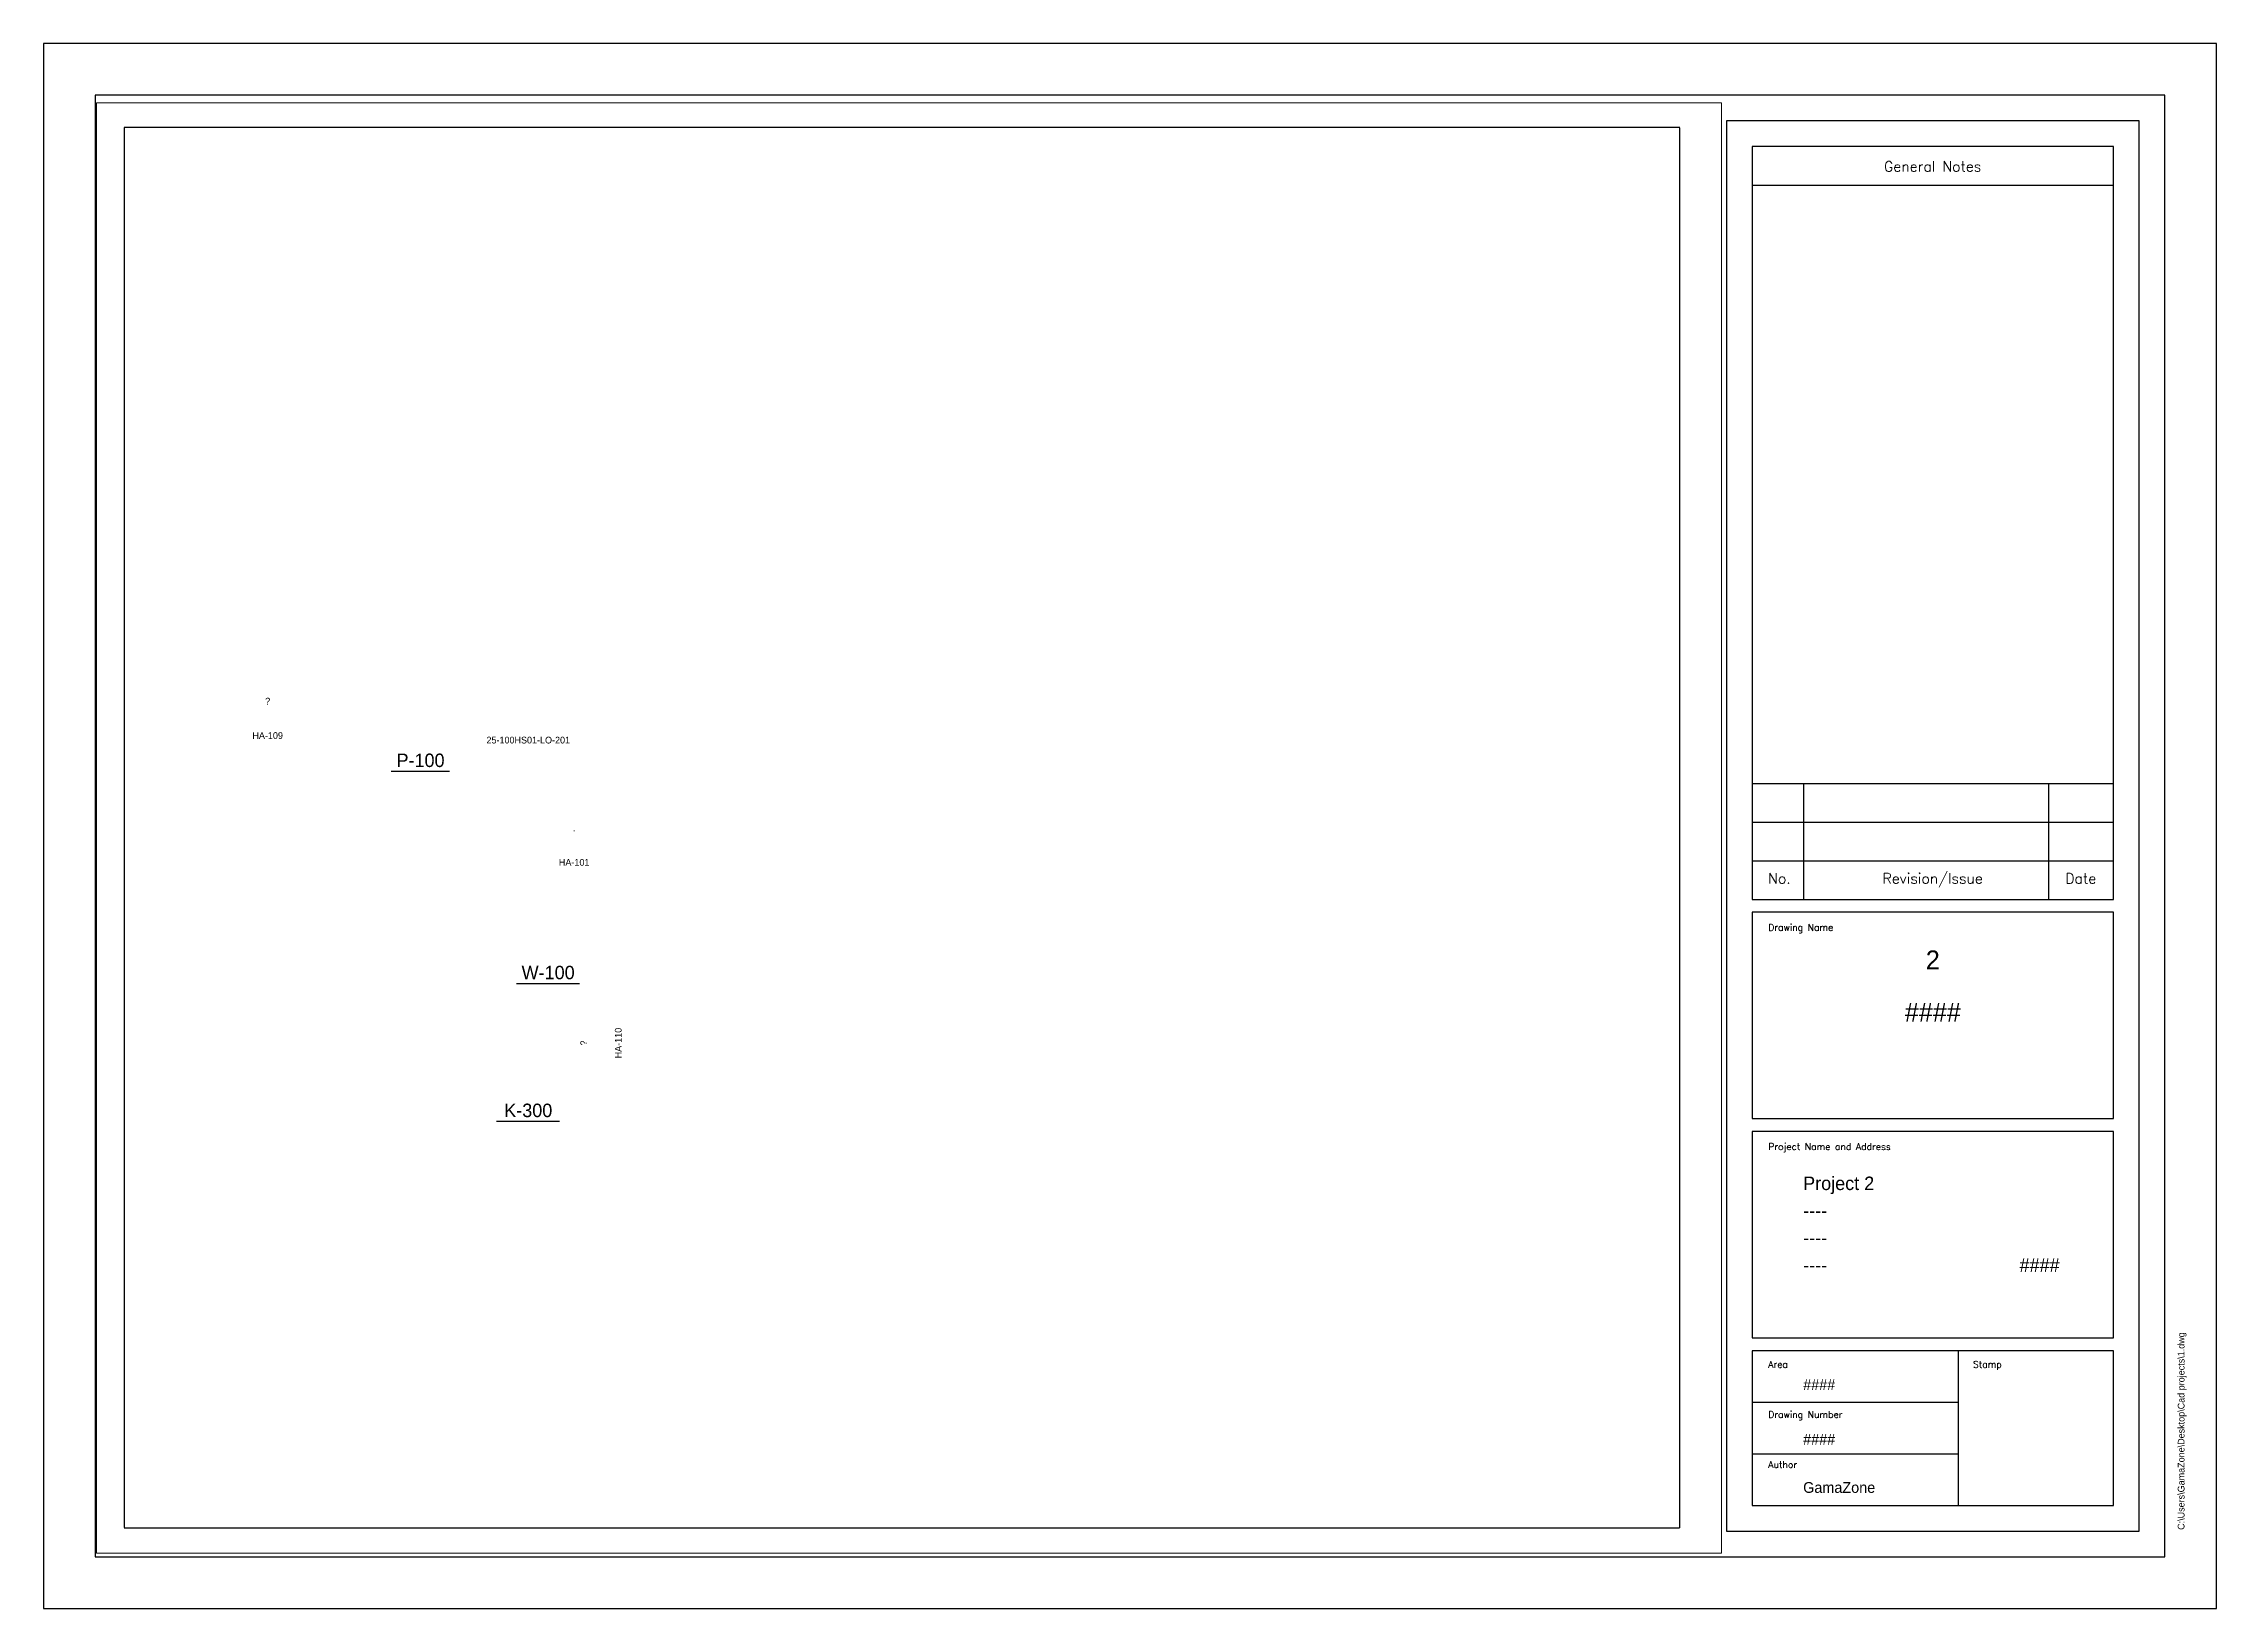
# Paper-space layout 'PID ISO A1 Title Block' of a CAD drawing. Header units: millimetres. Extents: x 0 to 807, y 0 to 581.
# The model-space entities are those that its viewports show. They can reach past a viewport. Long polylines and large blocks are cut down to what shows.
import ezdxf
from ezdxf.enums import TextEntityAlignment as Align

# ---------------------------------------------------------------- set-up
doc = ezdxf.new("R2010")
doc.units = ezdxf.units.MM
doc.linetypes.add('HIDDEN2', pattern=[0.1875, 0.125, -0.0625])
doc.layers.add('no plot', color=41, linetype='HIDDEN2', plot=False)
doc.layers.add('Text', color=7, linetype='Continuous')
doc.layers.add('Title Block', color=7, linetype='Continuous')
doc.styles.add('Roman', font='romans')

# ---------------------------------------------------------------- blocks, each defined once
blk = doc.blocks.new('PID ISO A1 titleblock')
for p, q in [((806.83, 581.21), (0, 581.21)), ((0, 581.21), (0, 0)), ((806.83, 0), (806.83, 581.21)), ((787.68, 562.06), (19.15, 562.06)), ((19.15, 562.06), (19.15, 19.15)), ((787.68, 19.15), (787.68, 562.06)), ((778.1, 552.48), (624.89, 552.48)), ((624.89, 552.48), (624.89, 28.73)), ((778.1, 28.73), (778.1, 552.48)), ((768.52, 542.91), (634.46, 542.91)), ((634.46, 542.91), (634.46, 263.33)), ((768.52, 263.33), (768.52, 542.91)), ((634.46, 528.54), (768.52, 528.54)), ((634.46, 306.43), (768.52, 306.43)), ((653.61, 263.33), (653.61, 306.43)), ((744.58, 263.33), (744.58, 306.43)), ((634.46, 292.06), (768.52, 292.06)), ((634.46, 277.7), (768.52, 277.7)), ((634.46, 263.33), (768.52, 263.33)), ((768.52, 258.55), (634.46, 258.55)), ((634.46, 258.55), (634.46, 181.94)), ((768.52, 181.94), (768.52, 258.55)), ((634.46, 181.94), (768.52, 181.94)), ((768.52, 177.15), (634.46, 177.15)), ((634.46, 177.15), (634.46, 100.55)), ((768.52, 100.55), (768.52, 177.15)), ((634.46, 100.55), (768.52, 100.55)), ((768.52, 95.76), (634.46, 95.76)), ((634.46, 95.76), (634.46, 38.3)), ((711.07, 38.3), (711.07, 95.76)), ((768.52, 38.3), (768.52, 95.76)), ((634.46, 76.61), (711.07, 76.61)), ((634.46, 57.45), (711.07, 57.45)), ((634.46, 38.3), (768.52, 38.3)), ((624.89, 28.73), (778.1, 28.73)), ((19.15, 19.15), (787.68, 19.15)), ((0, 0), (806.83, 0))]:
    blk.add_line(p, q)
at = {"style": 'Roman'}
for s, height, p in [('General Notes', 3.8303, (701.43, 535.55)), ('No.', 3.83, (644.56, 271.13)), ('Revision/Issue', 3.8303, (701.43, 271.13)), ('Date', 3.83, (756.41, 271.13))]:
    blk.add_text(s, height=height, dxfattribs=at).set_placement(p, align=Align.MIDDLE_CENTER)
for s, height, p in [('Drawing Name', 2.4897, (640.42, 251.69)), ('Project Name and Address', 2.4897, (640.42, 170.3)), ('Area', 2.49, (640.42, 89.42)), ('Stamp', 2.49, (716.43, 89.42)), ('Drawing Number', 2.4897, (640.42, 70.82)), ('Author', 2.49, (640.42, 52.21))]:
    blk.add_text(s, height=height, dxfattribs=at).set_placement(p)
blk = doc.blocks.new('Valve Label_block')
at = {"color": 0, "linetype": 'ByBlock', "lineweight": -2}
blk.add_attdef('#(TargetObject.Size)', text='', height=2.5, dxfattribs=at).set_placement((0, 4.7625), align=Align.BOTTOM_CENTER)
blk.add_attdef('#(TargetObject.Tag)', text='', height=2.5, dxfattribs=at).set_placement((0, -4.7625), align=Align.TOP_CENTER)
blk = doc.blocks.new('*U30')
at = {"color": 0, "linetype": 'ByBlock', "lineweight": -3}
blk.add_line((-11.79, -4.04), (11.6, -4.04), dxfattribs=at)
at = {"color": 0, "linetype": 'ByBlock', "lineweight": -2}
blk.add_attdef('#(Equipment.Tag)', text='', height=5, dxfattribs=at).set_placement((0, 0), align=Align.MIDDLE)
blk = doc.blocks.new('*U32')
at = {"color": 0, "linetype": 'ByBlock', "lineweight": -3}
blk.add_line((-10.89, -4.04), (10.7, -4.04), dxfattribs=at)
at = {"color": 0, "linetype": 'ByBlock', "lineweight": -2}
blk.add_attdef('#(Equipment.Tag)', text='', height=5, dxfattribs=at).set_placement((0, 0), align=Align.MIDDLE)
blk = doc.blocks.new('Pipeline Tag_block')
at = {"color": 0, "linetype": 'ByBlock', "lineweight": -2}
blk.add_attdef('#(TargetObject.Tag)', text='', height=2.5, dxfattribs=at).set_placement((0, 0), align=Align.MIDDLE_CENTER)

msp = doc.modelspace()

# ---------------------------------------------------------------- linework, layer by layer
at = {"layer": 'no plot'}
msp.add_lwpolyline([(0, 0), (577.5, 0), (577.5, 520), (0, 520)], close=True, dxfattribs=at)

# ---------------------------------------------------------------- block references
at = {"layer": 'Text'}
for name, p, values in [('Valve Label_block', (53.25, 300.21), {'#(TargetObject.Size)': '?', '#(TargetObject.Tag)': 'HA-109'}), ('Pipeline Tag_block', (150, 292.5), {'#(TargetObject.Tag)': '25-100HS01-LO-201'}), ('*U32', (110, 285), {'#(Equipment.Tag)': 'P-100'}), ('Valve Label_block', (167.04, 253.13), {'#(TargetObject.Size)': '.', '#(TargetObject.Tag)': 'HA-101'}), ('*U30', (157.38, 206.19), {'#(Equipment.Tag)': 'W-100'}), ('*U30', (150, 155), {'#(Equipment.Tag)': 'K-300'})]:
    msp.add_blockref(name, p, dxfattribs=at).add_auto_attribs(values)
at = {"layer": 'Text', "rotation": 90}
msp.add_blockref('Valve Label_block', (177.38, 180), dxfattribs=at).add_auto_attribs({'#(TargetObject.Size)': '?', '#(TargetObject.Tag)': 'HA-110'})

psp = doc.layouts.new('PID ISO A1 Title Block')

# ---------------------------------------------------------------- block references
psp.add_blockref('PID ISO A1 titleblock', (0, 0))

# ---------------------------------------------------------------- texts
at = {"insert": (792.43, 29.21), "char_height": 2.5, "attachment_point": 1, "rotation": 90}
psp.add_mtext('C:\\\\Users\\\\GamaZone\\\\Desktop\\\\Cad projects\\\\1.dwg', dxfattribs=at)
at = {"layer": 'Title Block'}
for s, insert, char_height, attachment_point in [('2', (701.49, 244.39), 7, 2), ('Project 2', (653.34, 160.41), 5, 1), ('----', (653.34, 150.28), 5, 1), ('----', (653.34, 140.16), 5, 1), ('####', (733.69, 130.03), 5, 1), ('----', (653.34, 130.03), 5, 1), ('####', (653.34, 85.11), 4, 1), ('####', (653.34, 64.85), 4, 1), ('GamaZone', (653.34, 46.96), 4, 1)]:
    psp.add_mtext(s, dxfattribs=dict(at, insert=insert, char_height=char_height, attachment_point=attachment_point))
at = {"layer": 'Title Block', "insert": (701.49, 224.96), "char_height": 7, "width": 88.204, "attachment_point": 2}
psp.add_mtext('####', dxfattribs=at)

# ---------------------------------------------------------------- viewports
at = {"layer": '0', "color": 5}
psp.add_viewport(center=(321.37, 289.84), size=(603.25, 538.6526), view_center_point=(291.37, 259.84), view_height=538.6526, dxfattribs=at)

doc.saveas('drawing.dxf')
